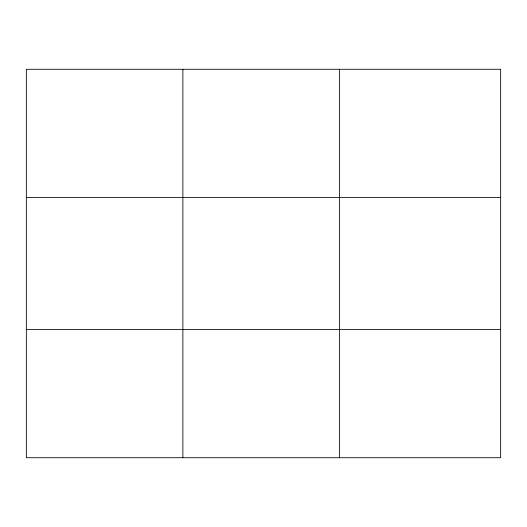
<?xml version="1.0" encoding="UTF-8"?>
<svg xmlns="http://www.w3.org/2000/svg" width="527" height="527" viewBox="0 0 527 527"><rect width="100%" height="100%" fill="white"/><g stroke="black" fill="none" stroke-linecap="round" stroke-linejoin="round"><path stroke-width="0.79" d="M182.869 457.719L182.869 69.281M339.388 457.719L339.388 69.281M26.35 197.467L500.65 197.467M26.35 329.533L500.65 329.533M500.65 69.281L500.65 457.719L26.35 457.719L26.35 69.281L500.65 69.281"/></g></svg>
